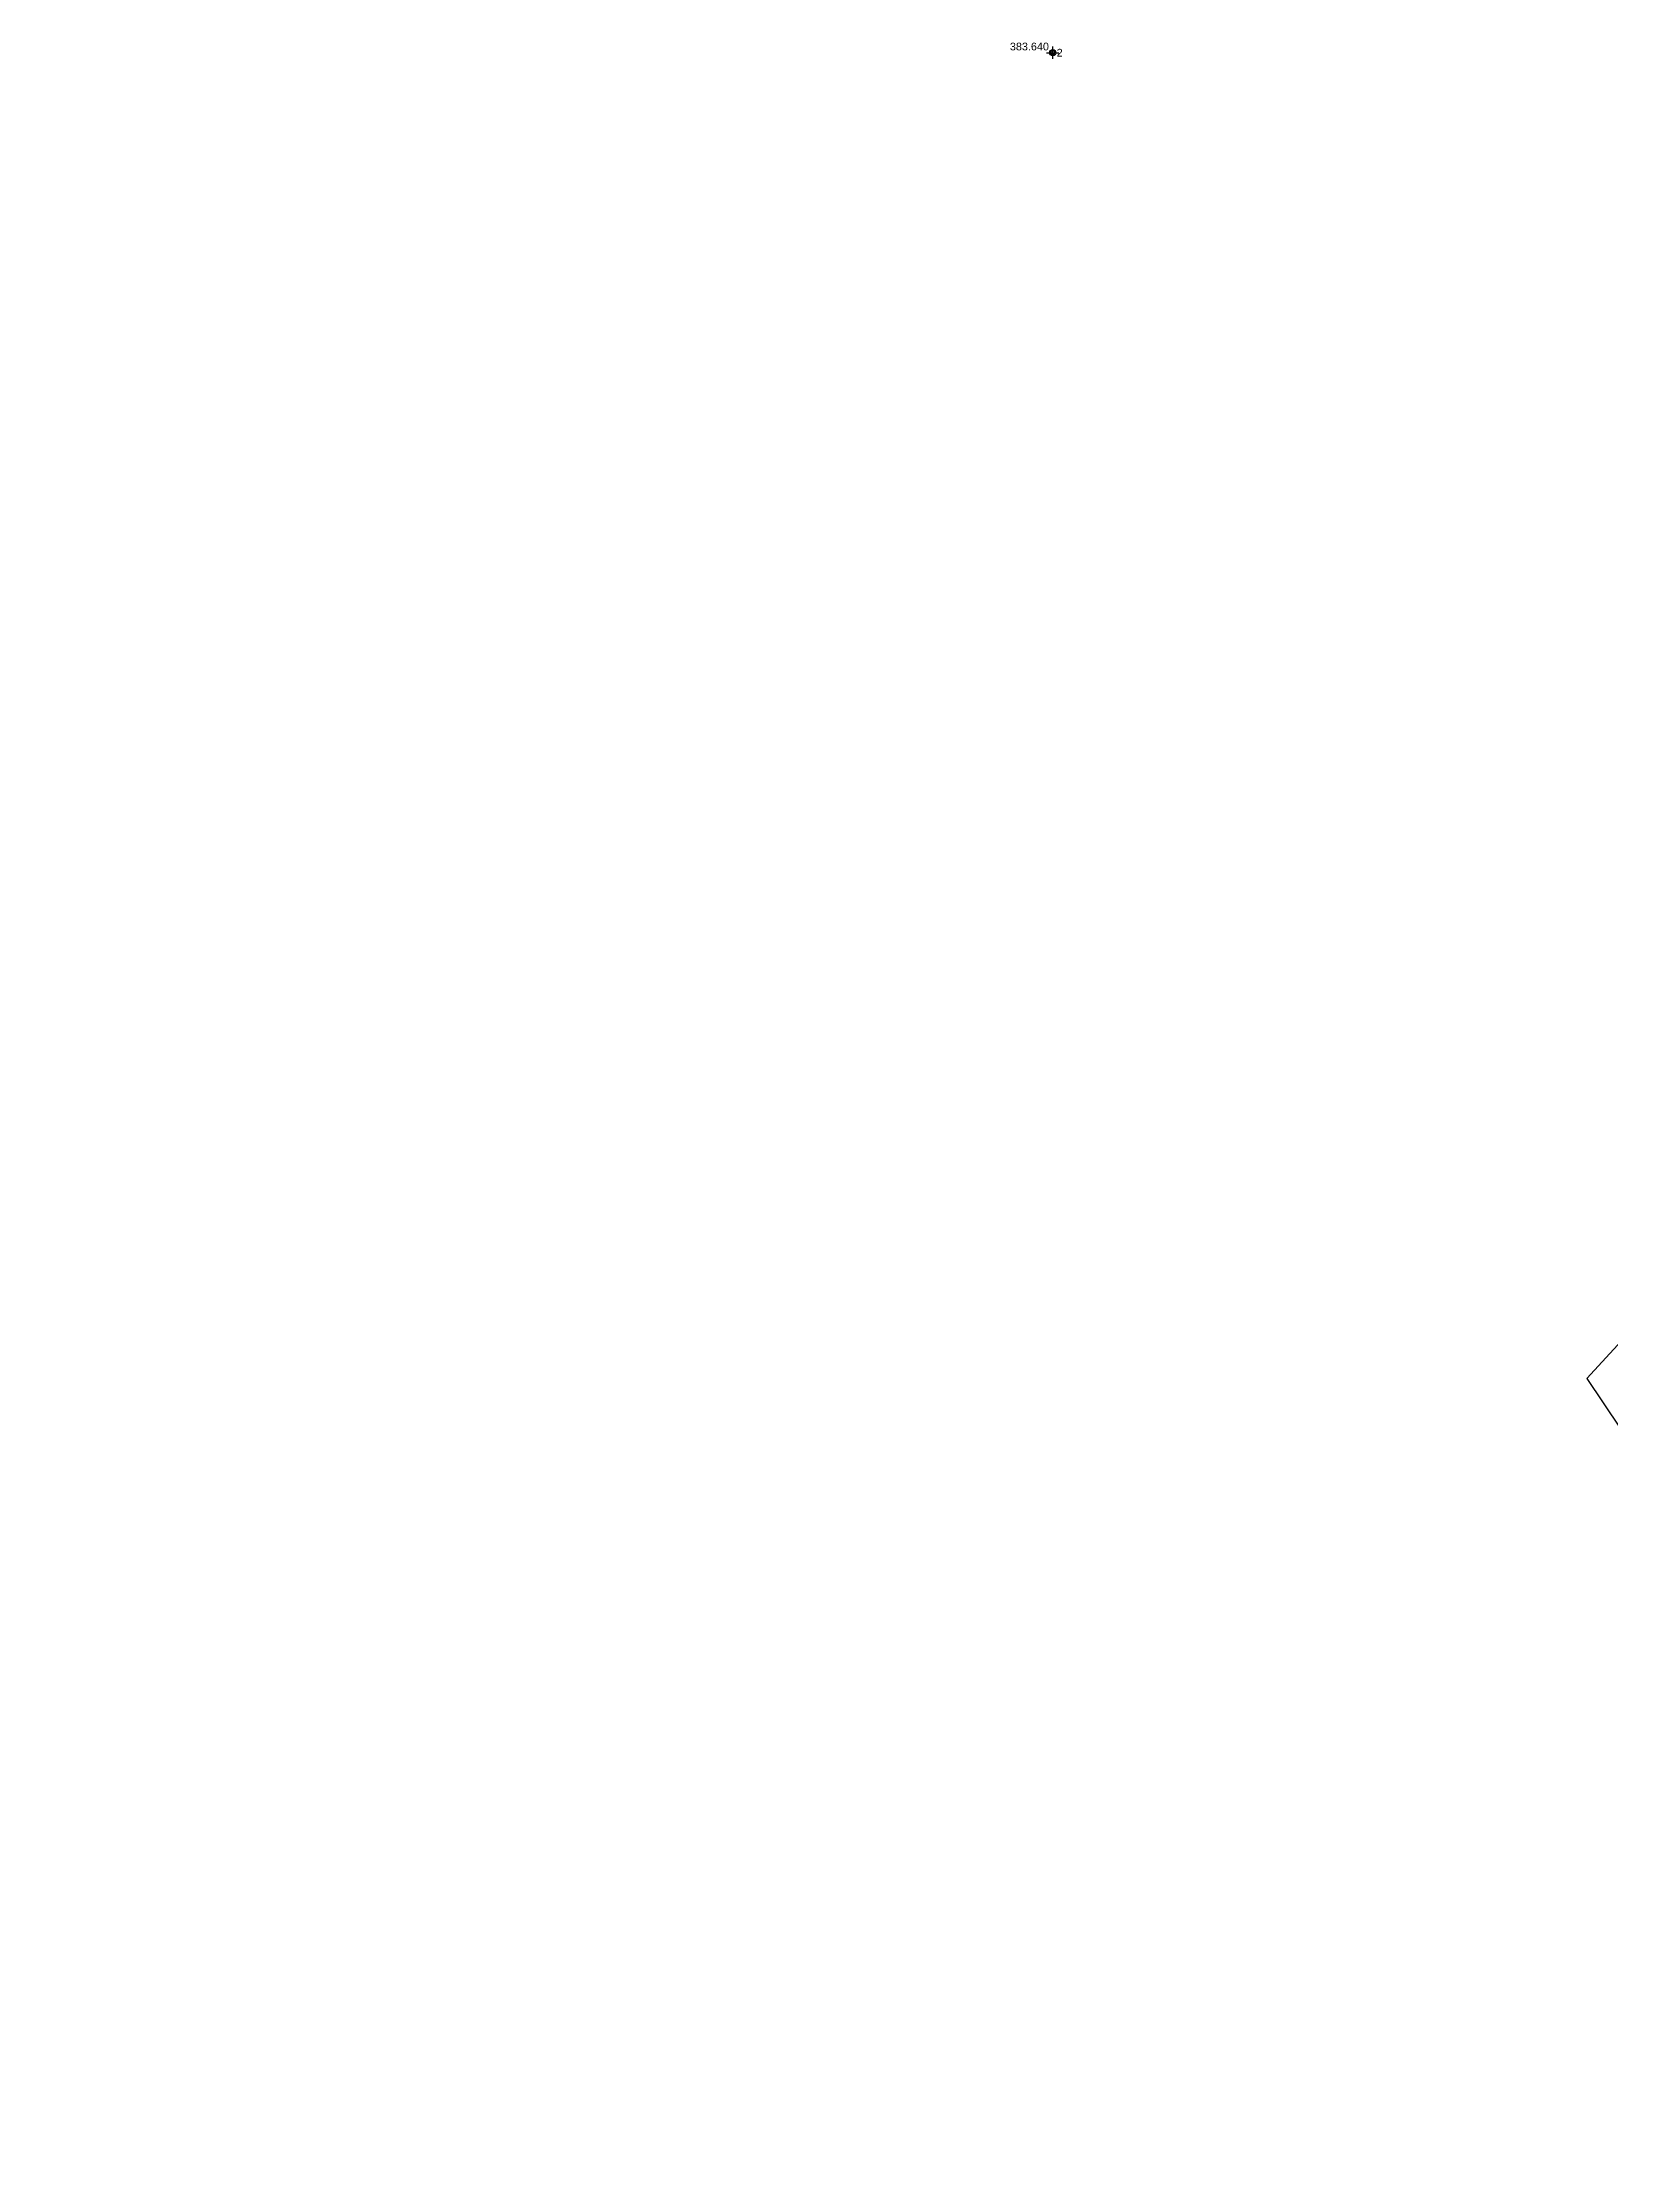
# Model space of a CAD drawing. Extents: x 396921 to 401273, y 555385 to 556691.
# Drawn here: x 401151.5 to 401202.3, y 556367.4 to 556436.3 of the extents above; entities that cross this region are included whole.
import ezdxf
from ezdxf.enums import TextEntityAlignment as Align

# ---------------------------------------------------------------- set-up
doc = ezdxf.new("R2010")
doc.units = 0
doc.header["$PDMODE"] = 34
doc.header["$PDSIZE"] = 0.2
for name, color, linetype in [('Boundary', 30, 'Continuous'), ('TOPO_CERC', 1, 'Continuous'), ('TOPO_ELEVATION', 7, 'Continuous'), ('TOPO_POINT_ID', 7, 'Continuous'), ('TOPO_POINTS', 7, 'Continuous'), ('TOPO_SYMBOL', 1, 'Continuous')]:
    doc.layers.add(name, color=color, linetype=linetype)
doc.styles.get("Standard").update_dxf_attribs({"font": 'arial.ttf'})

# ---------------------------------------------------------------- blocks, each defined once
blk = doc.blocks.new('PUNCTOPO')
at = {"layer": 'TOPO_CERC'}
blk.add_circle((0, 0), 0.25, dxfattribs=at)
at = {"layer": 'TOPO_SYMBOL'}
blk.add_point((0, 0), dxfattribs=at)

msp = doc.modelspace()

# ---------------------------------------------------------------- linework, layer by layer
at = {"layer": 'Boundary'}
msp.add_lwpolyline([(401151.531, 556238.095), (401199.518, 556296.225), (401208.504, 556292.043), (401222.442, 556298.757), (401217.992, 556315.021), (401273.141, 556357.297), (401255.219, 556376.018), (401245.835, 556386.323), (401236.195, 556378.584), (401211.811, 556404.268), (401201.487, 556393.032), (401214.641, 556373.423), (401203.161, 556344.231), (401187.604, 556316.352), (401175.09, 556295.456), (401169.171, 556289.109), (401165.846, 556283.138)], dxfattribs=at)

# ---------------------------------------------------------------- block references
at = {"layer": 'TOPO_POINTS'}
ref = msp.add_blockref('PUNCTOPO', (401184.211, 556435.938, 383.64), dxfattribs=dict(at, xscale=0.25, yscale=0.25, zscale=0.25))
ref.add_attrib('POINT', '2', dxfattribs={"layer": 'TOPO_POINT_ID', "height": 0.25}).set_placement((401184.336, 556435.938, 383.64), align=Align.MIDDLE_LEFT)
ref.add_attrib('ELEVATION', '383.640', dxfattribs={"layer": 'TOPO_ELEVATION', "height": 0.25}).set_placement((401184.086, 556435.938, 383.64), align=Align.BOTTOM_RIGHT)

doc.saveas('drawing.dxf')
